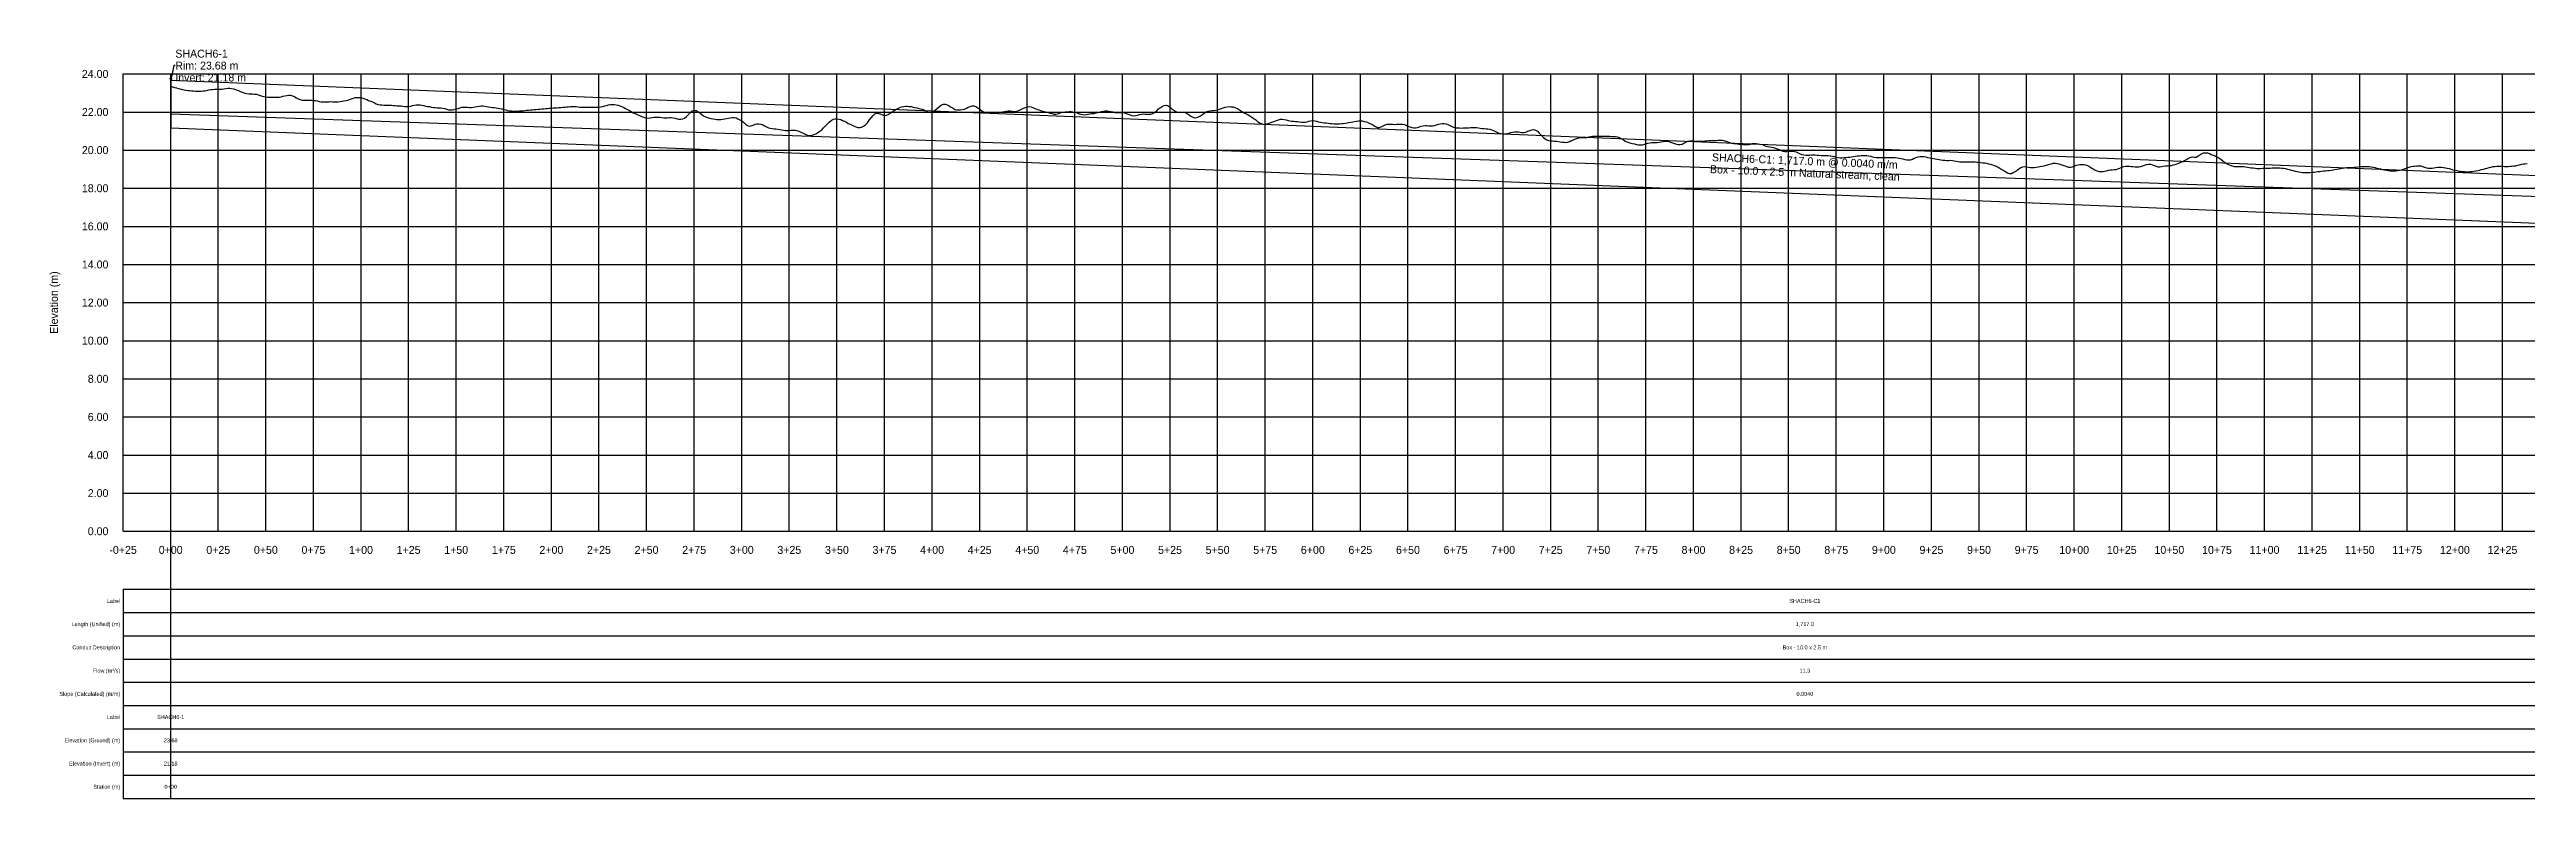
# Model space of a CAD drawing. Extents: x -64 to 5195, y -140 to 253.
# Drawn here: x -64 to 1238, y -140 to 253 of the extents above; entities that cross this region are included whole.
import ezdxf
from ezdxf.enums import TextEntityAlignment as Align

# ---------------------------------------------------------------- set-up
doc = ezdxf.new("R2010")
doc.units = 0
for name, color, linetype in [('Annotation', 7, 'Continuous'), ('Annotation_Table', 254, 'Continuous'), ('Crown', 7, 'Continuous'), ('Grid', 254, 'Continuous'), ('Grid_Text', 7, 'Continuous'), ('Ground_Elevation', 3, 'Continuous'), ('Hydraulic_Grade', 5, 'Continuous'), ('Invert', 7, 'Continuous'), ('Structure', 7, 'Continuous')]:
    doc.layers.add(name, color=color, linetype=linetype)

msp = doc.modelspace()

# ---------------------------------------------------------------- linework, layer by layer
at = {"layer": 'Annotation', "color": 0}
msp.add_lwpolyline([(0, 236.75), (-0.2, 237.73), (0.59, 237.55)], close=True, dxfattribs=at)
msp.add_lwpolyline([(2.44, 244.37), (1.7, 244.37), (0, 236.75)], dxfattribs=at)
at = {"layer": 'Annotation_Table', "color": 254}
for points in [[(0, -140.21), (0, 240)], [(-25, -30.48), (5174.95, -30.48)], [(-25, -30.48), (-25, -140.21)], [(-25, -42.67), (5174.95, -42.67)], [(-25, -54.86), (5174.95, -54.86)], [(-25, -67.06), (5174.95, -67.06)], [(-25, -79.25), (5174.95, -79.25)], [(-25, -91.44), (5174.95, -91.44)], [(-25, -103.63), (5174.95, -103.63)], [(-25, -115.82), (5174.95, -115.82)], [(-25, -128.02), (5174.95, -128.02)], [(-25, -140.21), (5174.95, -140.21)]]:
    msp.add_lwpolyline(points, dxfattribs=at)
at = {"layer": 'Crown', "color": 0}
for points in [[(0, 236.75), (0, 236.75)], [(0, 236.75), (1717, 167.56)]]:
    msp.add_lwpolyline(points, dxfattribs=at)
at = {"layer": 'Grid', "color": 254}
for points in [[(-25, 240), (5175, 240)], [(-25, 0), (-25, 240)], [(0, 0), (0, 240)], [(25, 0), (25, 240)], [(50, 0), (50, 240)], [(75, 0), (75, 240)], [(100, 0), (100, 240)], [(125, 0), (125, 240)], [(150, 0), (150, 240)], [(175, 0), (175, 240)], [(200, 0), (200, 240)], [(225, 0), (225, 240)], [(250, 0), (250, 240)], [(275, 0), (275, 240)], [(300, 0), (300, 240)], [(325, 0), (325, 240)], [(350, 0), (350, 240)], [(375, 0), (375, 240)], [(400, 0), (400, 240)], [(425, 0), (425, 240)], [(450, 0), (450, 240)], [(475, 0), (475, 240)], [(500, 0), (500, 240)], [(525, 0), (525, 240)], [(550, 0), (550, 240)], [(575, 0), (575, 240)], [(600, 0), (600, 240)], [(625, 0), (625, 240)], [(650, 0), (650, 240)], [(675, 0), (675, 240)], [(700, 0), (700, 240)], [(725, 0), (725, 240)], [(750, 0), (750, 240)], [(775, 0), (775, 240)], [(800, 0), (800, 240)], [(825, 0), (825, 240)], [(850, 0), (850, 240)], [(875, 0), (875, 240)], [(900, 0), (900, 240)], [(925, 0), (925, 240)], [(950, 0), (950, 240)], [(975, 0), (975, 240)], [(1000, 0), (1000, 240)], [(1025, 0), (1025, 240)], [(1050, 0), (1050, 240)], [(1075, 0), (1075, 240)], [(1100, 0), (1100, 240)], [(1125, 0), (1125, 240)], [(1150, 0), (1150, 240)], [(1175, 0), (1175, 240)], [(1200, 0), (1200, 240)], [(1225, 0), (1225, 240)], [(-25, 220), (5175, 220)], [(-25, 200), (5175, 200)], [(-25, 180), (5175, 180)], [(-25, 160), (5175, 160)], [(-25, 140), (5175, 140)], [(-25, 120), (5175, 120)], [(-25, 100), (5175, 100)], [(-25, 80), (5175, 80)], [(-25, 60), (5175, 60)], [(-25, 40), (5175, 40)], [(-25, 20), (5175, 20)], [(-25, 0), (5175, 0)]]:
    msp.add_lwpolyline(points, dxfattribs=at)
at = {"layer": 'Ground_Elevation', "color": 3}
msp.add_lwpolyline([(0, 233.65), (1, 233.28), (2, 232.94), (3, 232.65), (4, 232.39), (5, 232.09), (6, 231.8), (7, 231.61), (8, 231.48), (9, 231.34), (10, 231.22), (11, 231.13), (12, 231.07), (13, 231.02), (14, 230.99), (15, 230.97), (16, 230.99), (17, 231.06), (18, 231.17), (19, 231.36), (20, 231.59), (21, 231.76), (22, 231.86), (23, 231.92), (24, 231.94), (25, 231.95), (26, 231.98), (27, 232.08), (28, 232.24), (29, 232.43), (30, 232.53), (31, 232.52), (32, 232.34), (33, 232.11), (34, 231.84), (35, 231.5), (36, 231.08), (37, 230.6), (38, 230.2), (39, 229.92), (40, 229.74), (41, 229.59), (42, 229.52), (43, 229.51), (44, 229.45), (45, 229.29), (46, 229.02), (47, 228.69), (48, 228.4), (49, 228.16), (50, 227.98), (51, 227.88), (52, 227.85), (53, 227.86), (54, 227.85), (55, 227.8), (56, 227.8), (57, 227.87), (58, 228.02), (59, 228.25), (60, 228.5), (61, 228.76), (62, 228.9), (63, 228.83), (64, 228.57), (65, 228.09), (66, 227.52), (67, 226.94), (68, 226.5), (69, 226.27), (70, 226.19), (71, 226.22), (72, 226.26), (73, 226.22), (74, 226.17), (75, 226.12), (76, 226.02), (77, 225.81), (78, 225.56), (79, 225.38), (80, 225.34), (81, 225.37), (82, 225.42), (83, 225.43), (84, 225.45), (85, 225.43), (86, 225.39), (87, 225.36), (88, 225.41), (89, 225.56), (90, 225.73), (91, 225.9), (92, 226.08), (93, 226.31), (94, 226.61), (95, 226.97), (96, 227.32), (97, 227.57), (98, 227.68), (99, 227.69), (100, 227.61), (101, 227.36), (102, 226.98), (103, 226.52), (104, 226.1), (105, 225.71), (106, 225.31), (107, 224.82), (108, 224.36), (109, 224.02), (110, 223.84), (111, 223.71), (112, 223.6), (113, 223.56), (114, 223.56), (115, 223.58), (116, 223.55), (117, 223.47), (118, 223.36), (119, 223.3), (120, 223.26), (121, 223.17), (122, 223.04), (123, 222.92), (124, 222.86), (125, 222.96), (126, 223.14), (127, 223.37), (128, 223.57), (129, 223.7), (130, 223.77), (131, 223.71), (132, 223.57), (133, 223.36), (134, 223.14), (135, 222.97), (136, 222.82), (137, 222.62), (138, 222.43), (139, 222.29), (140, 222.22), (141, 222.18), (142, 222.13), (143, 222.01), (144, 221.79), (145, 221.49), (146, 221.22), (147, 221.14), (148, 221.23), (149, 221.41), (150, 221.63), (151, 221.92), (152, 222.23), (153, 222.51), (154, 222.63), (155, 222.6), (156, 222.47), (157, 222.38), (158, 222.4), (159, 222.49), (160, 222.64), (161, 222.83), (162, 223.05), (163, 223.23), (164, 223.26), (165, 223.11), (166, 222.88), (167, 222.65), (168, 222.51), (169, 222.43), (170, 222.34), (171, 222.24), (172, 222.1), (173, 221.93), (174, 221.69), (175, 221.4), (176, 221.09), (177, 220.84), (178, 220.67), (179, 220.57), (180, 220.5), (181, 220.49), (182, 220.52), (183, 220.59), (184, 220.66), (185, 220.71), (186, 220.77), (187, 220.9), (188, 221.03), (189, 221.11), (190, 221.18), (191, 221.25), (192, 221.34), (193, 221.44), (194, 221.55), (195, 221.65), (196, 221.74), (197, 221.83), (198, 221.92), (199, 222.01), (200, 222.08), (201, 222.14), (202, 222.19), (203, 222.25), (204, 222.31), (205, 222.38), (206, 222.47), (207, 222.58), (208, 222.7), (209, 222.81), (210, 222.9), (211, 222.97), (212, 222.96), (213, 222.87), (214, 222.68), (215, 222.48), (216, 222.48), (217, 222.53), (218, 222.55), (219, 222.55), (220, 222.51), (221, 222.48), (222, 222.49), (223, 222.5), (224, 222.51), (225, 222.54), (226, 222.66), (227, 222.95), (228, 223.23), (229, 223.48), (230, 223.71), (231, 223.89), (232, 223.98), (233, 223.95), (234, 223.83), (235, 223.61), (236, 223.3), (237, 222.89), (238, 222.42), (239, 221.89), (240, 221.33), (241, 220.76), (242, 220.19), (243, 219.66), (244, 219.16), (245, 218.69), (246, 218.27), (247, 217.87), (248, 217.52), (249, 217.21), (250, 216.93), (251, 216.84), (252, 216.89), (253, 217.04), (254, 217.22), (255, 217.37), (256, 217.34), (257, 217.25), (258, 217.13), (259, 217.01), (260, 216.96), (261, 217), (262, 217.1), (263, 217.11), (264, 216.96), (265, 216.72), (266, 216.48), (267, 216.29), (268, 216.2), (269, 216.35), (270, 216.82), (271, 217.63), (272, 218.73), (273, 219.81), (274, 220.54), (275, 220.86), (276, 220.73), (277, 220.27), (278, 219.55), (279, 218.73), (280, 218.01), (281, 217.52), (282, 217.14), (283, 216.79), (284, 216.52), (285, 216.39), (286, 216.27), (287, 216.14), (288, 216.09), (289, 216.14), (290, 216.26), (291, 216.42), (292, 216.62), (293, 216.83), (294, 217.03), (295, 217.14), (296, 217.12), (297, 216.88), (298, 216.48), (299, 215.96), (300, 215.36), (301, 214.63), (302, 213.62), (303, 212.96), (304, 212.64), (305, 212.76), (306, 213.11), (307, 213.56), (308, 213.84), (309, 213.87), (310, 213.64), (311, 213.26), (312, 212.72), (313, 212.18), (314, 211.74), (315, 211.47), (316, 211.33), (317, 211.25), (318, 211.14), (319, 211.01), (320, 210.88), (321, 210.71), (322, 210.51), (323, 210.36), (324, 210.31), (325, 210.36), (326, 210.48), (327, 210.54), (328, 210.46), (329, 210.24), (330, 209.92), (331, 209.49), (332, 209), (333, 208.49), (334, 208.02), (335, 207.7), (336, 207.68), (337, 207.85), (338, 208.2), (339, 208.63), (340, 209.2), (341, 209.89), (342, 210.71), (343, 211.68), (344, 212.74), (345, 213.76), (346, 214.76), (347, 215.62), (348, 216.2), (349, 216.49), (350, 216.49), (351, 216.3), (352, 216), (353, 215.63), (354, 215.2), (355, 214.68), (356, 214.05), (357, 213.55), (358, 213.03), (359, 212.56), (360, 212.18), (361, 211.96), (362, 211.92), (363, 212.1), (364, 212.58), (365, 213.33), (366, 214.4), (367, 215.68), (368, 217.01), (369, 218.17), (370, 218.99), (371, 219.33), (372, 219.28), (373, 218.91), (374, 218.5), (375, 218.26), (376, 218.37), (377, 218.77), (378, 219.45), (379, 220.14), (380, 220.77), (381, 221.33), (382, 221.86), (383, 222.33), (384, 222.68), (385, 222.89), (386, 222.99), (387, 223.01), (388, 222.98), (389, 222.84), (390, 222.63), (391, 222.38), (392, 222.12), (393, 221.93), (394, 221.71), (395, 221.44), (396, 220.97), (397, 220.41), (398, 219.98), (399, 219.88), (400, 220.1), (401, 220.61), (402, 221.34), (403, 222.21), (404, 223.06), (405, 223.72), (406, 224.06), (407, 224.06), (408, 223.7), (409, 223.17), (410, 222.56), (411, 221.94), (412, 221.41), (413, 221.13), (414, 221.09), (415, 221.19), (416, 221.36), (417, 221.58), (418, 221.99), (419, 222.49), (420, 222.93), (421, 223.22), (422, 223.24), (423, 222.84), (424, 222.21), (425, 221.49), (426, 220.79), (427, 220.18), (428, 219.94), (429, 219.92), (430, 219.96), (431, 219.9), (432, 219.72), (433, 219.58), (434, 219.55), (435, 219.7), (436, 219.9), (437, 220.11), (438, 220.31), (439, 220.52), (440, 220.61), (441, 220.57), (442, 220.44), (443, 220.33), (444, 220.36), (445, 220.6), (446, 221.04), (447, 221.56), (448, 222.03), (449, 222.45), (450, 222.78), (451, 222.91), (452, 222.75), (453, 222.35), (454, 221.87), (455, 221.46), (456, 221.12), (457, 220.82), (458, 220.53), (459, 220.23), (460, 219.97), (461, 219.68), (462, 219.42), (463, 219.14), (464, 218.94), (465, 218.86), (466, 219.03), (467, 219.36), (468, 219.67), (469, 219.9), (470, 220.05), (471, 220.16), (472, 220.22), (473, 220.24), (474, 220.16), (475, 219.97), (476, 219.67), (477, 219.29), (478, 218.89), (479, 218.63), (480, 218.54), (481, 218.66), (482, 218.85), (483, 219.05), (484, 219.19), (485, 219.31), (486, 219.49), (487, 219.69), (488, 219.92), (489, 220.22), (490, 220.49), (491, 220.63), (492, 220.62), (493, 220.49), (494, 220.28), (495, 220.04), (496, 219.82), (497, 219.7), (498, 219.68), (499, 219.75), (500, 219.75), (501, 219.59), (502, 219.28), (503, 218.91), (504, 218.55), (505, 218.23), (506, 218.04), (507, 218.15), (508, 218.41), (509, 218.71), (510, 218.94), (511, 219.01), (512, 218.91), (513, 218.8), (514, 218.79), (515, 218.93), (516, 219.25), (517, 219.84), (518, 220.64), (519, 221.59), (520, 222.38), (521, 223), (522, 223.42), (523, 223.55), (524, 223.31), (525, 222.55), (526, 221.68), (527, 220.89), (528, 220.28), (529, 219.9), (530, 219.82), (531, 219.9), (532, 219.97), (533, 219.71), (534, 219.21), (535, 218.52), (536, 217.82), (537, 217.23), (538, 216.92), (539, 217.04), (540, 217.47), (541, 218.07), (542, 218.77), (543, 219.47), (544, 220.08), (545, 220.5), (546, 220.7), (547, 220.77), (548, 220.82), (549, 220.93), (550, 221.15), (551, 221.47), (552, 221.86), (553, 222.27), (554, 222.61), (555, 222.79), (556, 222.84), (557, 222.78), (558, 222.65), (559, 222.42), (560, 222.01), (561, 221.45), (562, 220.77), (563, 220.13), (564, 219.55), (565, 219.04), (566, 218.51), (567, 217.96), (568, 217.37), (569, 216.65), (570, 215.83), (571, 214.99), (572, 214.32), (573, 213.92), (574, 213.59), (575, 213.51), (576, 213.76), (577, 214.13), (578, 214.49), (579, 214.84), (580, 215.21), (581, 215.61), (582, 215.98), (583, 216.24), (584, 216.28), (585, 216.12), (586, 215.87), (587, 215.62), (588, 215.42), (589, 215.26), (590, 215.13), (591, 215.03), (592, 214.98), (593, 214.88), (594, 214.76), (595, 214.67), (596, 214.72), (597, 214.9), (598, 215.15), (599, 215.45), (600, 215.57), (601, 215.4), (602, 215.16), (603, 214.93), (604, 214.72), (605, 214.53), (606, 214.38), (607, 214.25), (608, 214.14), (609, 214.03), (610, 213.94), (611, 213.87), (612, 213.84), (613, 213.83), (614, 213.86), (615, 213.94), (616, 214.04), (617, 214.17), (618, 214.32), (619, 214.49), (620, 214.66), (621, 214.83), (622, 214.99), (623, 215.16), (624, 215.32), (625, 215.44), (626, 215.33), (627, 215.06), (628, 214.77), (629, 214.44), (630, 214.05), (631, 213.57), (632, 213.01), (633, 212.44), (634, 211.93), (635, 211.82), (636, 212.18), (637, 212.76), (638, 213.29), (639, 213.59), (640, 213.68), (641, 213.66), (642, 213.57), (643, 213.52), (644, 213.55), (645, 213.62), (646, 213.65), (647, 213.63), (648, 213.47), (649, 213.13), (650, 212.66), (651, 212.19), (652, 211.83), (653, 211.63), (654, 211.69), (655, 211.9), (656, 212.23), (657, 212.52), (658, 212.76), (659, 212.89), (660, 212.89), (661, 212.79), (662, 212.68), (663, 212.7), (664, 212.92), (665, 213.31), (666, 213.66), (667, 213.85), (668, 213.91), (669, 213.9), (670, 213.78), (671, 213.43), (672, 212.9), (673, 212.36), (674, 211.98), (675, 211.76), (676, 211.69), (677, 211.66), (678, 211.61), (679, 211.64), (680, 211.71), (681, 211.77), (682, 211.79), (683, 211.83), (684, 211.9), (685, 211.94), (686, 211.89), (687, 211.69), (688, 211.5), (689, 211.38), (690, 211.3), (691, 211.22), (692, 211.1), (693, 210.94), (694, 210.66), (695, 210.27), (696, 209.77), (697, 209.33), (698, 208.99), (699, 208.75), (700, 208.61), (701, 208.59), (702, 208.73), (703, 208.95), (704, 209.23), (705, 209.47), (706, 209.62), (707, 209.63), (708, 209.55), (709, 209.42), (710, 209.3), (711, 209.29), (712, 209.47), (713, 209.88), (714, 210.36), (715, 210.74), (716, 210.81), (717, 210.5), (718, 209.87), (719, 208.94), (720, 207.85), (721, 206.77), (722, 205.95), (723, 205.34), (724, 204.97), (725, 204.86), (726, 204.83), (727, 204.77), (728, 204.67), (729, 204.54), (730, 204.42), (731, 204.26), (732, 204.1), (733, 204.01), (734, 204.16), (735, 204.49), (736, 204.97), (737, 205.48), (738, 205.95), (739, 206.3), (740, 206.51), (741, 206.6), (742, 206.6), (743, 206.61), (744, 206.69), (745, 206.9), (746, 207.11), (747, 207.26), (748, 207.25), (749, 207.27), (750, 207.33), (751, 207.38), (752, 207.37), (753, 207.32), (754, 207.29), (755, 207.28), (756, 207.28), (757, 207.22), (758, 207.18), (759, 207.17), (760, 207.03), (761, 206.71), (762, 206.18), (763, 205.58), (764, 204.96), (765, 204.44), (766, 204.01), (767, 203.68), (768, 203.46), (769, 203.24), (770, 203.01), (771, 202.81), (772, 202.72), (773, 202.76), (774, 202.97), (775, 203.29), (776, 203.65), (777, 203.9), (778, 204.02), (779, 204.03), (780, 204.02), (781, 204.07), (782, 204.2), (783, 204.37), (784, 204.53), (785, 204.66), (786, 204.69), (787, 204.54), (788, 204.22), (789, 203.81), (790, 203.4), (791, 203.09), (792, 202.88), (793, 202.89), (794, 203.19), (795, 203.72), (796, 204.25), (797, 204.63), (798, 204.81), (799, 204.87), (800, 204.83), (801, 204.76), (802, 204.71), (803, 204.73), (804, 204.76), (805, 204.79), (806, 204.82), (807, 204.94), (808, 205.04), (809, 205.06), (810, 205.02), (811, 205.01), (812, 205.08), (813, 205.15), (814, 205.19), (815, 205.16), (816, 205.01), (817, 204.75), (818, 204.36), (819, 204), (820, 203.74), (821, 203.56), (822, 203.44), (823, 203.33), (824, 203.17), (825, 203.05), (826, 202.96), (827, 202.89), (828, 202.88), (829, 203.01), (830, 203.21), (831, 203.4), (832, 203.51), (833, 203.49), (834, 203.39), (835, 203.2), (836, 202.89), (837, 202.53), (838, 202.17), (839, 201.89), (840, 201.71), (841, 201.55), (842, 201.33), (843, 201.04), (844, 200.67), (845, 200.26), (846, 199.84), (847, 199.52), (848, 199.36), (849, 199.35), (850, 199.43), (851, 199.5), (852, 199.5), (853, 199.35), (854, 199.08), (855, 198.62), (856, 198.12), (857, 197.73), (858, 197.52), (859, 197.41), (860, 197.39), (861, 197.43), (862, 197.48), (863, 197.49), (864, 197.46), (865, 197.41), (866, 197.34), (867, 197.25), (868, 197.16), (869, 197.11), (870, 197.13), (871, 197.16), (872, 197.08), (873, 196.91), (874, 196.66), (875, 196.36), (876, 196.07), (877, 195.9), (878, 195.89), (879, 196.09), (880, 196.2), (881, 196.27), (882, 196.37), (883, 196.5), (884, 196.65), (885, 196.8), (886, 196.94), (887, 197.06), (888, 197.15), (889, 197.22), (890, 197.24), (891, 197.21), (892, 197.09), (893, 196.85), (894, 196.51), (895, 196.3), (896, 196.17), (897, 196.09), (898, 196.06), (899, 196.07), (900, 196.09), (901, 196.09), (902, 196.08), (903, 196.08), (904, 196.1), (905, 196.12), (906, 196.1), (907, 196.02), (908, 195.87), (909, 195.66), (910, 195.41), (911, 195.15), (912, 194.94), (913, 194.87), (914, 194.98), (915, 195.29), (916, 195.71), (917, 196.09), (918, 196.4), (919, 196.63), (920, 196.73), (921, 196.69), (922, 196.49), (923, 196.21), (924, 195.98), (925, 195.84), (926, 195.69), (927, 195.48), (928, 195.21), (929, 195.03), (930, 194.91), (931, 194.8), (932, 194.69), (933, 194.61), (934, 194.63), (935, 194.65), (936, 194.57), (937, 194.36), (938, 194.17), (939, 194.03), (940, 193.91), (941, 193.83), (942, 193.79), (943, 193.83), (944, 193.86), (945, 193.85), (946, 193.81), (947, 193.79), (948, 193.8), (949, 193.76), (950, 193.67), (951, 193.53), (952, 193.4), (953, 193.26), (954, 193.08), (955, 192.84), (956, 192.59), (957, 192.32), (958, 192.02), (959, 191.63), (960, 191.09), (961, 190.47), (962, 189.87), (963, 189.27), (964, 188.62), (965, 188.02), (966, 187.76), (967, 187.82), (968, 188.24), (969, 188.85), (970, 189.55), (971, 190.26), (972, 190.84), (973, 191.21), (974, 191.35), (975, 191.26), (976, 191.04), (977, 190.86), (978, 190.84), (979, 190.9), (980, 191), (981, 191.17), (982, 191.4), (983, 191.65), (984, 191.83), (985, 191.99), (986, 192.26), (987, 192.59), (988, 192.89), (989, 193.09), (990, 193.13), (991, 193.02), (992, 192.77), (993, 192.42), (994, 192.04), (995, 191.68), (996, 191.37), (997, 191.15), (998, 191.1), (999, 191.24), (1000, 191.61), (1001, 192.07), (1002, 192.29), (1003, 192.45), (1004, 192.51), (1005, 192.52), (1006, 192.37), (1007, 192.02), (1008, 191.45), (1009, 190.8), (1010, 190.15), (1011, 189.54), (1012, 189.09), (1013, 188.8), (1014, 188.72), (1015, 188.8), (1016, 188.99), (1017, 189.2), (1018, 189.41), (1019, 189.6), (1020, 189.72), (1021, 189.79), (1022, 189.91), (1023, 190.2), (1024, 190.57), (1025, 190.99), (1026, 191.33), (1027, 191.54), (1028, 191.58), (1029, 191.53), (1030, 191.42), (1031, 191.33), (1032, 191.29), (1033, 191.26), (1034, 191.3), (1035, 191.49), (1036, 191.78), (1037, 192.13), (1038, 192.4), (1039, 192.58), (1040, 192.57), (1041, 192.34), (1042, 191.95), (1043, 191.52), (1044, 191.25), (1045, 191.23), (1046, 191.41), (1047, 191.61), (1048, 191.71), (1049, 191.78), (1050, 191.87), (1051, 192.02), (1052, 192.21), (1053, 192.46), (1054, 192.78), (1055, 193.17), (1056, 193.6), (1057, 194.08), (1058, 194.57), (1059, 195.13), (1060, 195.71), (1061, 196.22), (1062, 196.48), (1063, 196.31), (1064, 196.39), (1065, 196.86), (1066, 197.55), (1067, 198.16), (1068, 198.54), (1069, 198.61), (1070, 198.52), (1071, 198.25), (1072, 197.77), (1073, 197.33), (1074, 196.97), (1075, 196.56), (1076, 195.9), (1077, 195.19), (1078, 194.4), (1079, 193.66), (1080, 193.05), (1081, 192.52), (1082, 192.06), (1083, 191.7), (1084, 191.47), (1085, 191.4), (1086, 191.4), (1087, 191.42), (1088, 191.44), (1089, 191.4), (1090, 191.3), (1091, 191.15), (1092, 190.97), (1093, 190.79), (1094, 190.64), (1095, 190.52), (1096, 190.45), (1097, 190.43), (1098, 190.44), (1099, 190.48), (1100, 190.52), (1101, 190.55), (1102, 190.58), (1103, 190.6), (1104, 190.64), (1105, 190.69), (1106, 190.74), (1107, 190.74), (1108, 190.71), (1109, 190.62), (1110, 190.49), (1111, 190.3), (1112, 190.07), (1113, 189.81), (1114, 189.54), (1115, 189.27), (1116, 189.02), (1117, 188.79), (1118, 188.6), (1119, 188.43), (1120, 188.31), (1121, 188.24), (1122, 188.22), (1123, 188.24), (1124, 188.3), (1125, 188.39), (1126, 188.5), (1127, 188.62), (1128, 188.73), (1129, 188.85), (1130, 188.96), (1131, 189.06), (1132, 189.17), (1133, 189.28), (1134, 189.4), (1135, 189.54), (1136, 189.69), (1137, 189.86), (1138, 190.04), (1139, 190.23), (1140, 190.42), (1141, 190.6), (1142, 190.74), (1143, 190.85), (1144, 190.92), (1145, 190.94), (1146, 190.95), (1147, 190.99), (1148, 191.09), (1149, 191.32), (1150, 191.43), (1151, 191.36), (1152, 191.43), (1153, 191.48), (1154, 191.46), (1155, 191.39), (1156, 191.27), (1157, 191.09), (1158, 190.87), (1159, 190.62), (1160, 190.36), (1161, 190.12), (1162, 189.88), (1163, 189.67), (1164, 189.47), (1165, 189.3), (1166, 189.18), (1167, 189.11), (1168, 189.11), (1169, 189.18), (1170, 189.31), (1171, 189.49), (1172, 189.74), (1173, 190.05), (1174, 190.4), (1175, 190.76), (1176, 191.09), (1177, 191.45), (1178, 191.57), (1179, 191.59), (1180, 191.69), (1181, 191.78), (1182, 191.72), (1183, 191.47), (1184, 191.08), (1185, 190.74), (1186, 190.54), (1187, 190.5), (1188, 190.61), (1189, 190.77), (1190, 190.94), (1191, 191.05), (1192, 191.09), (1193, 191.05), (1194, 190.95), (1195, 190.78), (1196, 190.55), (1197, 190.3), (1198, 190.03), (1199, 189.75), (1200, 189.48), (1201, 189.25), (1202, 189.05), (1203, 188.89), (1204, 188.79), (1205, 188.72), (1206, 188.69), (1207, 188.7), (1208, 188.75), (1209, 188.85), (1210, 188.99), (1211, 189.16), (1212, 189.35), (1213, 189.57), (1214, 189.8), (1215, 190.06), (1216, 190.34), (1217, 190.62), (1218, 190.89), (1219, 191.13), (1220, 191.33), (1221, 191.47), (1222, 191.55), (1223, 191.57), (1224, 191.56), (1225, 191.52), (1226, 191.48), (1227, 191.46), (1228, 191.47), (1229, 191.52), (1230, 191.59), (1231, 191.69), (1232, 191.83), (1233, 192.04), (1234, 192.32), (1235, 192.6), (1236, 192.77), (1237, 192.73), (1238, 192.95)], dxfattribs=at)
at = {"layer": 'Hydraulic_Grade', "color": 5}
msp.add_lwpolyline([(0, 218.99), (1717, 159.27)], dxfattribs=at)
at = {"layer": 'Invert', "color": 0}
for points in [[(0, 211.75), (0, 211.75)], [(0, 211.75), (1717, 142.56)]]:
    msp.add_lwpolyline(points, dxfattribs=at)
at = {"layer": 'Structure', "color": 0}
msp.add_lwpolyline([(0, 236.75), (0, 211.75)], dxfattribs=at)
msp.add_lwpolyline([(0, 236.75), (0, 211.75)], dxfattribs=at)

# ---------------------------------------------------------------- texts
at = {"layer": 'Annotation', "color": 0}
for s, height, p in [('SHACH6-1', 4.167, (2.44, 250.62)), ('Rim: 23.68 m', 4.1667, (2.44, 244.37)), ('Invert: 21.18 m', 4.1667, (2.44, 238.12))]:
    msp.add_text(s, height=height, dxfattribs=at).set_placement(p, align=Align.MIDDLE_LEFT)
for s, p in [('SHACH6-C1: 1,717.0 m @ 0.0040 m/m', (858.5, 194.29)), ('Box - 10.0 x 2.5 m Natural stream, clean', (858.5, 188.04))]:
    msp.add_text(s, height=4.1667, rotation=357.6924, dxfattribs=at).set_placement(p, align=Align.MIDDLE_CENTER)
at = {"layer": 'Annotation_Table', "color": 0}
for s, height, p in [('Label', 2.083, (-26.52, -36.58)), ('Length (Unified) (m)', 2.0833, (-26.52, -48.77)), ('Conduit Description', 2.0833, (-26.52, -60.96)), ('Flow (m³/s)', 2.0833, (-26.52, -73.15)), ('Slope (Calculated) (m/m)', 2.0833, (-26.52, -85.34)), ('Label', 2.083, (-26.52, -97.54)), ('Elevation (Ground) (m)', 2.0833, (-26.52, -109.73)), ('Elevation (Invert) (m)', 2.0833, (-26.52, -121.92)), ('Station (m)', 2.0833, (-26.52, -134.11))]:
    msp.add_text(s, height=height, dxfattribs=at).set_placement(p, align=Align.MIDDLE_RIGHT)
for s, height, p in [('SHACH6-C1', 2.083, (858.5, -36.58)), ('1,717.0', 2.083, (858.5, -48.77)), ('Box - 10.0 x 2.5 m', 2.0833, (858.5, -60.96)), ('11.3', 2.083, (858.5, -73.15)), ('0.0040', 2.083, (858.5, -85.34)), ('SHACH6-1', 2.083, (0, -97.54)), ('23.68', 2.083, (0, -109.73)), ('21.18', 2.083, (0, -121.92)), ('0+00', 2.083, (0, -134.11))]:
    msp.add_text(s, height=height, dxfattribs=at).set_placement(p, align=Align.MIDDLE_CENTER)
at = {"layer": 'Grid_Text', "color": 0}
for s, p in [('24.00', (-32.7, 240)), ('22.00', (-32.7, 220)), ('20.00', (-32.7, 200)), ('18.00', (-32.7, 180)), ('16.00', (-32.7, 160)), ('14.00', (-32.7, 140)), ('12.00', (-32.7, 120)), ('10.00', (-32.7, 100)), ('8.00', (-32.7, 80)), ('6.00', (-32.7, 60)), ('4.00', (-32.7, 40)), ('2.00', (-32.7, 20)), ('0.00', (-32.7, 0))]:
    msp.add_text(s, height=4.167, dxfattribs=at).set_placement(p, align=Align.MIDDLE_RIGHT)
msp.add_text('Elevation (m)', height=4.1667, rotation=90, dxfattribs=at).set_placement((-58, 120), align=Align.BOTTOM_CENTER)
for s, p in [('-0+25', (-25, -7.7)), ('0+00', (0, -7.7)), ('0+25', (25, -7.7)), ('0+50', (50, -7.7)), ('0+75', (75, -7.7)), ('1+00', (100, -7.7)), ('1+25', (125, -7.7)), ('1+50', (150, -7.7)), ('1+75', (175, -7.7)), ('2+00', (200, -7.7)), ('2+25', (225, -7.7)), ('2+50', (250, -7.7)), ('2+75', (275, -7.7)), ('3+00', (300, -7.7)), ('3+25', (325, -7.7)), ('3+50', (350, -7.7)), ('3+75', (375, -7.7)), ('4+00', (400, -7.7)), ('4+25', (425, -7.7)), ('4+50', (450, -7.7)), ('4+75', (475, -7.7)), ('5+00', (500, -7.7)), ('5+25', (525, -7.7)), ('5+50', (550, -7.7)), ('5+75', (575, -7.7)), ('6+00', (600, -7.7)), ('6+25', (625, -7.7)), ('6+50', (650, -7.7)), ('6+75', (675, -7.7)), ('7+00', (700, -7.7)), ('7+25', (725, -7.7)), ('7+50', (750, -7.7)), ('7+75', (775, -7.7)), ('8+00', (800, -7.7)), ('8+25', (825, -7.7)), ('8+50', (850, -7.7)), ('8+75', (875, -7.7)), ('9+00', (900, -7.7)), ('9+25', (925, -7.7)), ('9+50', (950, -7.7)), ('9+75', (975, -7.7)), ('10+00', (1000, -7.7)), ('10+25', (1025, -7.7)), ('10+50', (1050, -7.7)), ('10+75', (1075, -7.7)), ('11+00', (1100, -7.7)), ('11+25', (1125, -7.7)), ('11+50', (1150, -7.7)), ('11+75', (1175, -7.7)), ('12+00', (1200, -7.7)), ('12+25', (1225, -7.7))]:
    msp.add_text(s, height=4.167, dxfattribs=at).set_placement(p, align=Align.TOP_CENTER)

doc.saveas('drawing.dxf')
